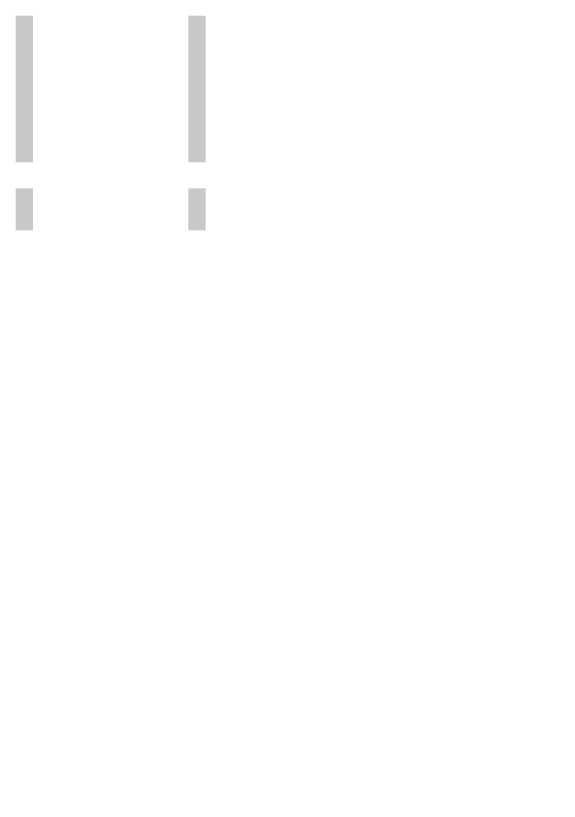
# Model space of a CAD drawing. Header units: metres. Extents: x 3586 to 7307, y 3108 to 6437.
# Drawn here: x 4039.71 to 4049.15, y 3250.2 to 3263.86 of the extents above; entities that cross this region are included whole.
import ezdxf

# ---------------------------------------------------------------- set-up
doc = ezdxf.new("R2010")
doc.units = ezdxf.units.M
doc.layers.add('FURNITURE', color=40, linetype='Continuous')

msp = doc.modelspace()

# ---------------------------------------------------------------- hatches: boundary and pattern name
h = msp.add_hatch()
h.set_pattern_fill('ANSI35', color=0, scale=0.05)
h.set_pattern_definition([(45, (18.48082, -0.2727), (-0.224506403, 0.224506403), []), (45, (18.70532, -0.2727), (-0.224506403, 0.224506403), [0.396875, -0.079375, 0, -0.079375])])
h.paths.add_polyline_path([(4042.707, 3261.306), (4043.007, 3261.306), (4043.007, 3263.856), (4042.707, 3263.856)])
h.paths.add_polyline_path([(4039.707, 3261.306), (4040.007, 3261.306), (4040.007, 3263.856), (4039.707, 3263.856)])
h.paths.add_polyline_path([(4040.007, 3260.856), (4039.707, 3260.856), (4039.707, 3260.127), (4040.007, 3260.127)])
h.paths.add_polyline_path([(4043.007, 3260.127), (4043.007, 3260.856), (4042.707, 3260.856), (4042.707, 3260.127)])
h.paths.add_polyline_path([(4058.59, 3232.402), (4056.611, 3232.402), (4056.611, 3232.102), (4057.69, 3232.102), (4058.29, 3232.102), (4058.29, 3229.843), (4057.44, 3229.843), (4057.44, 3229.676), (4057.44, 3229.543), (4058.59, 3229.543)])
h.paths.add_polyline_path([(4055.911, 3232.402), (4055.29, 3232.402), (4055.29, 3229.543), (4056.44, 3229.543), (4056.44, 3229.843), (4055.59, 3229.843), (4055.59, 3232.102), (4055.911, 3232.102)])
at = {"layer": 'FURNITURE'}
h = msp.add_hatch(dxfattribs=at)
h.set_pattern_fill('PLAST', color=256, scale=0.25, angle=90, style=0)
h.set_pattern_definition([(90, (-2004.029075, 581.818247), (-0.0625, 4e-18), []), (90, (-2004.03689, 581.818247), (-0.0625, 4e-18), []), (90, (-2004.0447, 581.818247), (-0.0625, 4e-18), [])])
edge = h.paths.add_edge_path()
edge.add_spline(control_points=[(4043.512, 3261.925), (4043.512, 3261.925), (4043.512, 3261.925), (4043.513, 3261.926), (4043.513, 3261.925), (4043.513, 3261.925)], knot_values=[0, 0, 0, 0, 0.236339, 0.47225, 0.687544, 0.687544, 0.687544, 0.687544], degree=3, periodic=0)
edge.add_arc((4043.513, 3261.925), 0.000482, 434.488, 519.0242)

doc.saveas('drawing.dxf')
